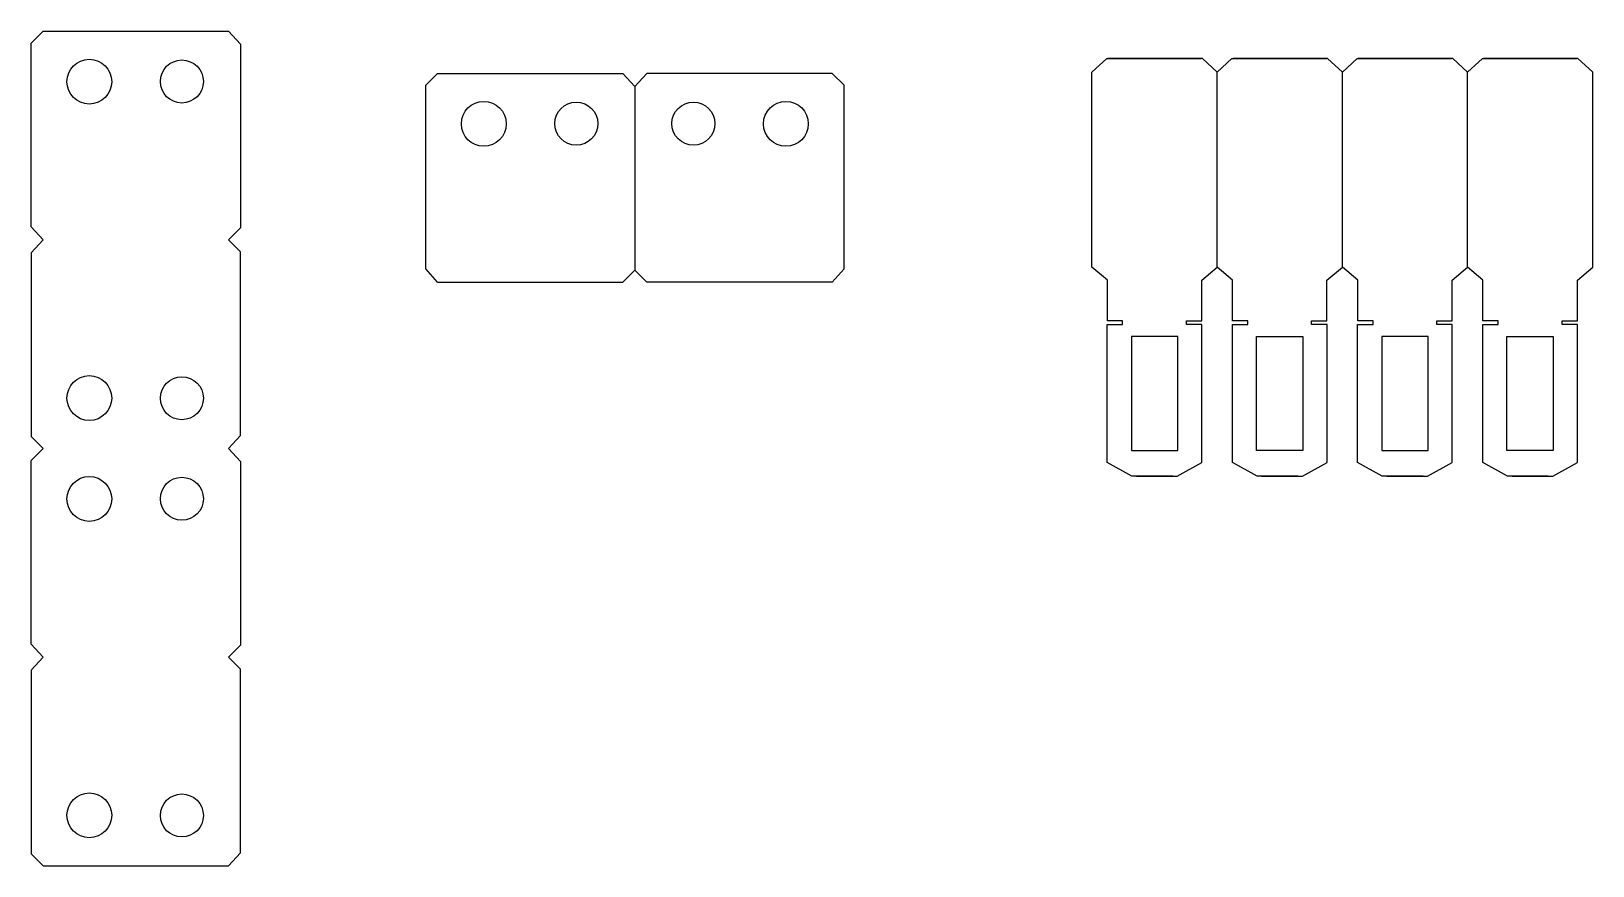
# Model space of a CAD drawing. Header units: inches. Extents: x 5.4 to 12.87, y 22.06 to 26.05.
import ezdxf

# ---------------------------------------------------------------- set-up
doc = ezdxf.new("R2010")
doc.units = ezdxf.units.IN
doc.header["$MEASUREMENT"] = 0
doc.layers.add('Layer 1', color=7, linetype='Continuous')

msp = doc.modelspace()

# ---------------------------------------------------------------- linework, layer by layer
at = {"linetype": 'Continuous'}
for p, q in [((10.4708, 25.8523), (10.5416, 25.9183)), ((10.5416, 25.9183), (10.9934, 25.9183)), ((10.5416, 25.9183), (10.7702, 25.9183)), ((10.9987, 25.9183), (10.5469, 25.9183)), ((10.9987, 25.9183), (10.7702, 25.9183)), ((11.0695, 25.8523), (10.9987, 25.9183)), ((11.0695, 25.8523), (11.1403, 25.9183)), ((11.1403, 25.9183), (11.592, 25.9183)), ((11.1403, 25.9183), (11.3688, 25.9183)), ((11.5973, 25.9183), (11.1455, 25.9183)), ((11.5973, 25.9183), (11.3688, 25.9183)), ((11.6681, 25.8523), (11.5973, 25.9183)), ((11.6681, 25.8523), (11.7389, 25.9183)), ((11.7389, 25.9183), (12.1907, 25.9183)), ((11.7389, 25.9183), (11.9674, 25.9183)), ((12.1959, 25.9183), (11.7441, 25.9183)), ((12.1959, 25.9183), (11.9674, 25.9183)), ((12.2667, 25.8523), (12.1959, 25.9183)), ((12.2667, 25.8523), (12.3375, 25.9183)), ((12.3375, 25.9183), (12.7893, 25.9183)), ((12.3375, 25.9183), (12.566, 25.9183)), ((12.7945, 25.9183), (12.3427, 25.9183)), ((12.7945, 25.9183), (12.566, 25.9183)), ((12.8653, 25.8523), (12.7945, 25.9183)), ((10.4708, 24.9203), (10.4708, 25.8523)), ((11.0695, 24.9203), (11.0695, 25.8523)), ((11.0695, 24.9203), (11.0695, 25.8523)), ((11.6681, 24.9203), (11.6681, 25.8523)), ((11.6681, 24.9203), (11.6681, 25.8523)), ((12.2667, 24.9203), (12.2667, 25.8523)), ((12.2667, 24.9203), (12.2667, 25.8523)), ((12.8653, 24.9203), (12.8653, 25.8523)), ((10.5445, 24.8578), (10.4708, 24.9203)), ((10.9958, 24.8578), (11.0695, 24.9203)), ((11.1431, 24.8578), (11.0695, 24.9203)), ((11.5944, 24.8578), (11.6681, 24.9203)), ((11.7417, 24.8578), (11.6681, 24.9203)), ((12.193, 24.8578), (12.2667, 24.9203)), ((12.3404, 24.8578), (12.2667, 24.9203)), ((12.7916, 24.8578), (12.8653, 24.9203)), ((7.3424, 24.8496), (8.2288, 24.8496)), ((9.2289, 24.8496), (8.3425, 24.8496)), ((10.5445, 24.6641), (10.5445, 24.8578)), ((10.9958, 24.6641), (10.9958, 24.8578)), ((11.1431, 24.6641), (11.1431, 24.8578)), ((11.5944, 24.6641), (11.5944, 24.8578)), ((11.7417, 24.6641), (11.7417, 24.8578)), ((12.193, 24.6641), (12.193, 24.8578)), ((12.3404, 24.6641), (12.3404, 24.8578)), ((12.7916, 24.6641), (12.7916, 24.8578)), ((10.5439, 23.9874), (10.5439, 24.6461)), ((10.5439, 24.6461), (10.6176, 24.6461)), ((10.6176, 24.6641), (10.5445, 24.6641)), ((10.6176, 24.6461), (10.6176, 24.6641)), ((10.9227, 24.6461), (10.9227, 24.6641)), ((10.9227, 24.6641), (10.9958, 24.6641)), ((10.9964, 24.6461), (10.9227, 24.6461)), ((10.9964, 23.9874), (10.9964, 24.6461)), ((11.1425, 23.9874), (11.1425, 24.6461)), ((11.1425, 24.6461), (11.2163, 24.6461)), ((11.2163, 24.6641), (11.1431, 24.6641)), ((11.2163, 24.6461), (11.2163, 24.6641)), ((11.5213, 24.6461), (11.5213, 24.6641)), ((11.5213, 24.6641), (11.5944, 24.6641)), ((11.5951, 24.6461), (11.5213, 24.6461)), ((11.5951, 23.9874), (11.5951, 24.6461)), ((11.7411, 23.9874), (11.7411, 24.6461)), ((11.7411, 24.6461), (11.8149, 24.6461)), ((11.8149, 24.6641), (11.7417, 24.6641)), ((11.8149, 24.6461), (11.8149, 24.6641)), ((12.1199, 24.6461), (12.1199, 24.6641)), ((12.1199, 24.6641), (12.193, 24.6641)), ((12.1937, 24.6461), (12.1199, 24.6461)), ((12.1937, 23.9874), (12.1937, 24.6461)), ((12.3397, 23.9874), (12.3397, 24.6461)), ((12.3397, 24.6461), (12.4135, 24.6461)), ((12.4135, 24.6641), (12.3404, 24.6641)), ((12.4135, 24.6461), (12.4135, 24.6641)), ((12.7185, 24.6461), (12.7185, 24.6641)), ((12.7185, 24.6641), (12.7916, 24.6641)), ((12.7923, 24.6461), (12.7185, 24.6461)), ((12.7923, 23.9874), (12.7923, 24.6461)), ((10.6619, 23.922), (10.5439, 23.9874)), ((10.8784, 23.922), (10.9964, 23.9874)), ((11.2605, 23.922), (11.1425, 23.9874)), ((11.477, 23.922), (11.5951, 23.9874)), ((11.8591, 23.922), (11.7411, 23.9874)), ((12.0756, 23.922), (12.1937, 23.9874)), ((12.4577, 23.922), (12.3397, 23.9874)), ((12.6743, 23.922), (12.7923, 23.9874)), ((10.8569, 23.922), (10.6619, 23.922)), ((10.6834, 23.922), (10.8784, 23.922)), ((11.4555, 23.922), (11.2605, 23.922)), ((11.282, 23.922), (11.477, 23.922)), ((12.0541, 23.922), (11.8591, 23.922)), ((11.8806, 23.922), (12.0756, 23.922)), ((12.6527, 23.922), (12.4577, 23.922)), ((12.4792, 23.922), (12.6743, 23.922))]:
    msp.add_line(p, q, dxfattribs=at)
for points in [[(10.66, 24.045), (10.8809, 24.045), (10.8809, 24.5896), (10.66, 24.5896)], [(11.4789, 24.045), (11.258, 24.045), (11.258, 24.5896), (11.4789, 24.5896)], [(11.8573, 24.045), (12.0781, 24.045), (12.0781, 24.5896), (11.8573, 24.5896)], [(12.6761, 24.045), (12.4552, 24.045), (12.4552, 24.5896), (12.6761, 24.5896)]]:
    msp.add_lwpolyline(points, close=True, dxfattribs=at)
for centre, radius in [((5.6775, 25.8071), 0.1071), ((6.1199, 25.808), 0.1028), ((7.5634, 25.6056), 0.1071), ((8.0057, 25.6065), 0.1028), ((8.5655, 25.6065), 0.1028), ((9.0079, 25.6056), 0.1071), ((5.6775, 24.295), 0.1071), ((6.1199, 24.2941), 0.1028), ((5.6775, 23.8128), 0.1071), ((6.1199, 23.8137), 0.1028), ((5.6775, 22.3007), 0.1071), ((6.1199, 22.2999), 0.1028)]:
    msp.add_circle(centre, radius, dxfattribs=at)
at = {"layer": 'Layer 1'}
for p, q in [((5.3998, 25.9914), (5.4566, 26.0482)), ((5.3998, 25.9914), (5.4566, 26.0482)), ((5.3998, 25.1135), (5.3998, 25.9914)), ((5.3998, 25.1135), (5.3998, 25.9914)), ((5.4566, 26.0482), (6.343, 26.0482)), ((5.4566, 26.0482), (6.343, 26.0482)), ((6.343, 26.0482), (6.3998, 25.9857)), ((6.343, 26.0482), (6.3998, 25.9857)), ((6.3998, 25.9857), (6.3998, 25.1078)), ((6.3998, 25.9857), (6.3998, 25.1078)), ((7.2856, 25.79), (7.3425, 25.8467)), ((7.2856, 25.79), (7.3425, 25.8467)), ((7.3425, 25.8467), (8.2289, 25.8467)), ((7.3425, 25.8467), (8.2289, 25.8467)), ((8.2289, 25.8467), (8.2856, 25.7843)), ((8.2289, 25.8467), (8.2856, 25.7843)), ((8.3424, 25.8467), (8.2856, 25.7843)), ((8.3424, 25.8467), (8.2856, 25.7843)), ((9.2288, 25.8467), (8.3424, 25.8467)), ((9.2288, 25.8467), (8.3424, 25.8467)), ((9.2856, 25.79), (9.2288, 25.8467)), ((9.2856, 25.79), (9.2288, 25.8467)), ((5.7846, 25.8098), (5.7846, 25.8098)), ((5.7846, 25.8098), (5.7846, 25.8098)), ((6.2226, 25.8097), (6.2226, 25.8097)), ((6.2226, 25.8097), (6.2226, 25.8097)), ((7.2856, 24.912), (7.2856, 25.79)), ((7.2856, 24.912), (7.2856, 25.79)), ((8.2856, 25.7843), (8.2856, 24.9063)), ((8.2856, 25.7843), (8.2856, 24.9063)), ((8.2856, 25.7843), (8.2856, 24.9063)), ((8.2856, 25.7843), (8.2856, 24.9063)), ((9.2856, 24.912), (9.2856, 25.79)), ((9.2856, 24.912), (9.2856, 25.79)), ((7.6705, 25.6084), (7.6705, 25.6084)), ((7.6705, 25.6084), (7.6705, 25.6084)), ((8.1085, 25.6083), (8.1085, 25.6083)), ((8.1085, 25.6083), (8.1085, 25.6083)), ((8.4628, 25.6083), (8.4628, 25.6083)), ((8.4628, 25.6083), (8.4628, 25.6083)), ((8.9008, 25.6084), (8.9008, 25.6084)), ((8.9008, 25.6084), (8.9008, 25.6084)), ((5.4565, 25.051), (5.3998, 25.1135)), ((6.3998, 25.1078), (6.343, 25.051)), ((5.4565, 25.051), (5.3998, 24.9886)), ((6.3998, 24.9943), (6.343, 25.0511)), ((5.3998, 24.9886), (5.3998, 24.1107)), ((5.3998, 24.9886), (5.3998, 24.1107)), ((6.3998, 24.1164), (6.3998, 24.9943)), ((6.3998, 24.1164), (6.3998, 24.9943)), ((7.3424, 24.8496), (7.2856, 24.912)), ((8.2856, 24.9063), (8.2288, 24.8496)), ((8.2856, 24.9063), (8.3425, 24.8496)), ((9.2289, 24.8496), (9.2856, 24.912)), ((5.7846, 24.2923), (5.7846, 24.2923)), ((5.7846, 24.2923), (5.7846, 24.2923)), ((6.2226, 24.2924), (6.2226, 24.2924)), ((6.2226, 24.2924), (6.2226, 24.2924)), ((6.343, 24.0539), (6.3998, 24.1164)), ((6.343, 24.0539), (6.3998, 24.1164)), ((5.3998, 24.1107), (5.4566, 24.0539)), ((5.3998, 24.1107), (5.4566, 24.0539)), ((5.3998, 23.9971), (5.4566, 24.0539)), ((5.3998, 23.9971), (5.4566, 24.0539)), ((6.343, 24.0539), (6.3998, 23.9915)), ((6.343, 24.0539), (6.3998, 23.9915)), ((5.3998, 23.1192), (5.3998, 23.9971)), ((5.3998, 23.1192), (5.3998, 23.9971)), ((6.3998, 23.9915), (6.3998, 23.1135)), ((6.3998, 23.9915), (6.3998, 23.1135)), ((5.7846, 23.8156), (5.7846, 23.8156)), ((5.7846, 23.8156), (5.7846, 23.8156)), ((6.2226, 23.8155), (6.2226, 23.8155)), ((6.2226, 23.8155), (6.2226, 23.8155)), ((5.4565, 23.0568), (5.3998, 23.1192)), ((6.3998, 23.1135), (6.343, 23.0568)), ((5.4565, 23.0568), (5.3998, 22.9943)), ((5.3998, 22.9943), (5.3998, 22.1164)), ((5.3998, 22.9943), (5.3998, 22.1164)), ((6.3998, 23), (6.343, 23.0568)), ((6.3998, 22.1221), (6.3998, 23)), ((6.3998, 22.1221), (6.3998, 23)), ((5.7846, 22.298), (5.7846, 22.298)), ((5.7846, 22.298), (5.7846, 22.298)), ((6.2226, 22.2981), (6.2226, 22.2981)), ((6.2226, 22.2981), (6.2226, 22.2981)), ((5.3998, 22.1164), (5.4566, 22.0596)), ((5.3998, 22.1164), (5.4566, 22.0596)), ((6.343, 22.0596), (6.3998, 22.1221)), ((6.343, 22.0596), (6.3998, 22.1221)), ((5.4566, 22.0596), (6.343, 22.0596)), ((5.4566, 22.0596), (6.343, 22.0596))]:
    msp.add_line(p, q, dxfattribs=at)

doc.saveas('drawing.dxf')
